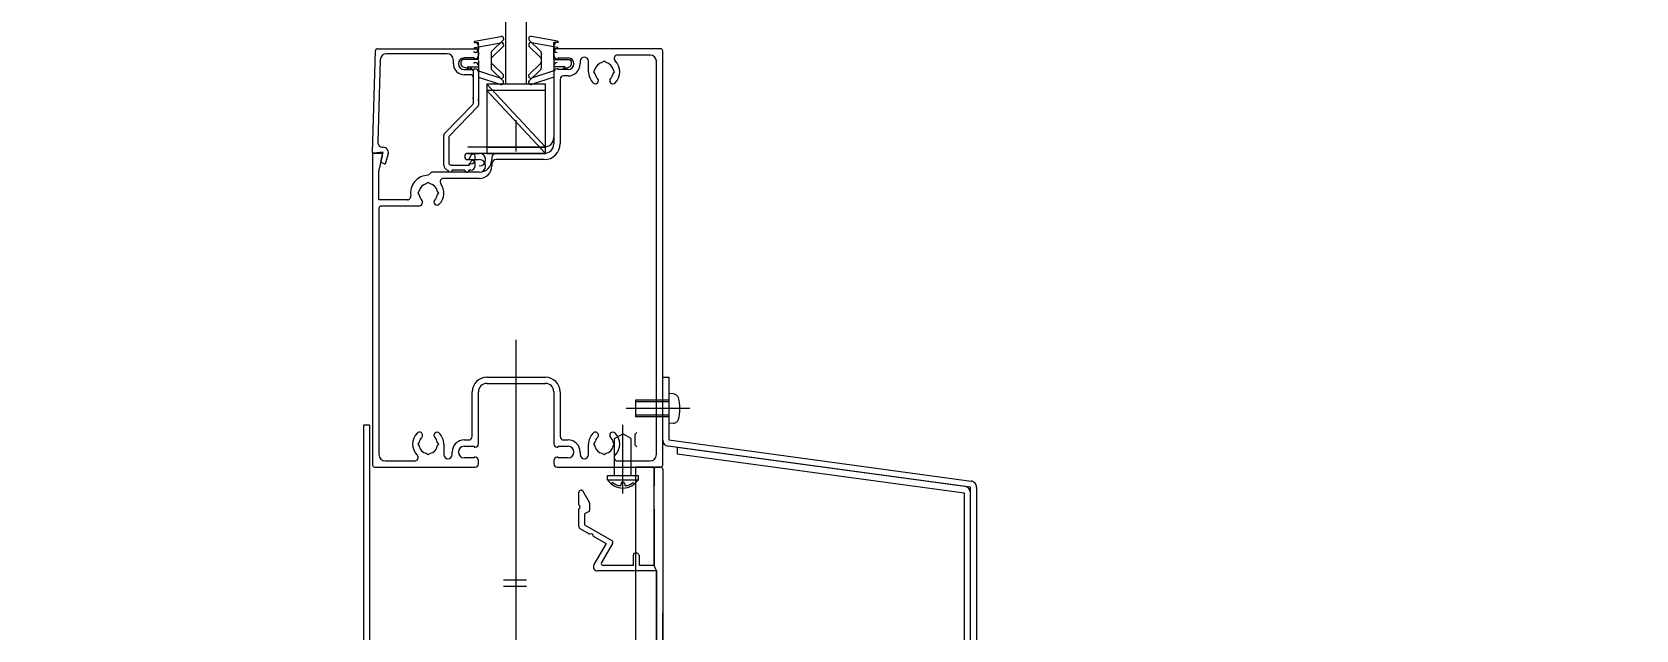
# Model space of a CAD drawing. Header units: millimetres. Extents: x -13466 to 37833, y -11727 to 34084.
# Drawn here: x 17035.3 to 17418.4, y 11020.4 to 11163.3 of the extents above; entities that cross this region are included whole.
import ezdxf

# ---------------------------------------------------------------- set-up
doc = ezdxf.new("R2010")
doc.units = ezdxf.units.MM
doc.header["$LTSCALE"] = 30
doc.header["$PDSIZE"] = 300
doc.linetypes.add('SXF_一点短鎖線', pattern=[9.25, 6, -1.5, 0.25, -1.5])
for name, color, linetype, lineweight in [('D-BMK', 2, 'SXF_一点短鎖線', 13), ('D-STR-DIM', 7, 'Continuous', 13), ('D-STR-STR1', 2, 'Continuous', 13)]:
    doc.layers.add(name, color=color, linetype=linetype, lineweight=lineweight)
doc.styles.add('MS ゴシック', font='MS Gothic.ttf')
doc.dimstyles.new('DIM-30-F', dxfattribs={"dimscale": 30, "dimtxt": 3.5, "dimasz": 2.5, "dimexe": 0, "dimexo": 2, "dimgap": 0.8, "dimtad": 1, "dimdec": 0, "dimzin": 0, "dimdsep": 46, "dimtxsty": 'MS ゴシック', "dimblk": 'OPEN', "dimcen": 0.1, "dimaunit": 1, "dimadec": 4, "dimazin": 0, "dimtfac": 1, "dimtdec": 0, "dimtmove": 2, "dimatfit": 3, "dimldrblk": 'OPEN', "dimfxl": 1, "dimtolj": 1, "dimtzin": 0, "dimlwd": -1, "dimlwe": -1, "dimarcsym": 2})

# ---------------------------------------------------------------- blocks, each defined once
blk = doc.blocks.new('_Open')
at = {"color": 0, "linetype": 'ByBlock', "lineweight": -2}
for p, q in [((-1, 0.1667), (0, 0)), ((-1, -0.1667), (0, 0)), ((0, 0), (-1, 0))]:
    blk.add_line(p, q, dxfattribs=at)
blk = doc.blocks.new('*D20')
at = {"layer": 'D-STR-DIM', "color": 0, "transparency": 16777216}
for p, q in [((8743.3, 12827.45), (8769.9, 12881.24)), ((8837.13, 12848), (9599.08, 12471.25)), ((9692.9, 12491.8), (9666.31, 12438.01))]:
    blk.add_line(p, q, dxfattribs=at)
at = {"layer": 'Defpoints', "color": 0, "transparency": 16777216}
for p in [(8769.9, 12881.24), (9666.31, 12438.01), (9666.31, 12438.01)]:
    blk.add_point(p, dxfattribs=at)
at = {"layer": 'D-STR-DIM', "color": 0, "transparency": 16777216, "xscale": 75, "yscale": 75, "zscale": 75}
for p, rotation in [((8769.9, 12881.24), 153.6900675261025), ((9666.31, 12438.01), 333.6900675261025)]:
    blk.add_blockref('_Open', p, dxfattribs=dict(at, rotation=rotation))
at = {"layer": 'D-STR-DIM', "color": 0, "transparency": 16777216, "insert": (9252.01, 12728.2), "char_height": 105, "width": 46998.7126, "attachment_point": 5, "rotation": 333.6901, "style": 'MS ゴシック'}
blk.add_mtext('\\A1;R1000', dxfattribs=at)
blk = doc.blocks.new('*D36')
at = {"layer": 'D-STR-DIM', "color": 0, "transparency": 16777216}
for p, q in [((17517.8, 5420.06), (17308.97, 5420.06)), ((17308.97, 4995.06), (17308.97, 5345.06)), ((17552.8, 4920.06), (17308.97, 4920.06))]:
    blk.add_line(p, q, dxfattribs=at)
at = {"layer": 'Defpoints', "color": 0, "transparency": 16777216}
for p in [(17308.97, 5420.06), (17577.8, 5420.06), (17612.8, 4920.06)]:
    blk.add_point(p, dxfattribs=at)
at = {"layer": 'D-STR-DIM', "color": 0, "transparency": 16777216, "xscale": 75, "yscale": 75, "zscale": 75}
for p, rotation in [((17308.97, 5420.06), 90), ((17308.97, 4920.06), 270)]:
    blk.add_blockref('_Open', p, dxfattribs=dict(at, rotation=rotation))
at = {"layer": 'D-STR-DIM', "color": 0, "transparency": 16777216, "insert": (17232.47, 5170.06), "char_height": 105, "width": 18546.0308, "attachment_point": 5, "rotation": 90, "style": 'MS ゴシック'}
blk.add_mtext('\\A1;50', dxfattribs=at)

msp = doc.modelspace()

# ---------------------------------------------------------------- linework, layer by layer
at = {"layer": 'D-BMK', "linetype": 'SXF_一点短鎖線', "lineweight": 9}
msp.add_line((17150.939, 8967.227), (17150.939, 15218.012), dxfattribs=at)
at = {"layer": 'D-STR-STR1', "linetype": 'Continuous', "lineweight": 9}
for p, q in [((17148.432, 12199.306), (17148.432, 11150.806)), ((17153.432, 11150.806), (17153.432, 12199.306)), ((17140.942, 11160.917), (17140.942, 11160.806)), ((17140.942, 11160.806), (17141.942, 11160.806)), ((17141.103, 11159.613), (17147.289, 11160.752)), ((17141.106, 11161.113), (17147.292, 11162.252)), ((17141.942, 11158.256), (17141.942, 11160.806)), ((17147.942, 11161.456), (17145.096, 11158.727)), ((17147.939, 11160.275), (17147.939, 11159.956)), ((17147.942, 11161.775), (17147.942, 11161.456)), ((17153.939, 11160.275), (17153.939, 11159.956)), ((17153.942, 11161.775), (17153.942, 11161.456)), ((17153.942, 11161.456), (17156.788, 11158.727)), ((17160.776, 11159.613), (17154.589, 11160.752)), ((17160.778, 11161.113), (17154.592, 11162.252)), ((17160.942, 11160.806), (17159.942, 11160.806)), ((17159.942, 11158.256), (17159.942, 11160.806)), ((17160.942, 11160.917), (17160.942, 11160.806)), ((17116.639, 11134.512), (17117.326, 11158.82)), ((17117.825, 11159.306), (17141.139, 11159.306)), ((17118.465, 11156.649), (17117.91, 11137.005)), ((17134.439, 11158.106), (17119.964, 11158.106)), ((17135.939, 11155.706), (17135.939, 11156.606)), ((17141.939, 11156.756), (17138.14, 11156.756)), ((17140.939, 11157.106), (17138.539, 11157.106)), ((17140.939, 11159.417), (17140.939, 11159.306)), ((17140.939, 11159.306), (17141.939, 11159.306)), ((17140.939, 11156.906), (17140.939, 11157.106)), ((17141.139, 11156.906), (17140.939, 11156.906)), ((17140.942, 11158.406), (17140.942, 11158.606)), ((17141.142, 11158.406), (17140.942, 11158.406)), ((17141.939, 11156.756), (17141.939, 11159.306)), ((17141.939, 11158.506), (17141.939, 11157.706)), ((17141.942, 11160.006), (17141.942, 11159.206)), ((17141.942, 11156.492), (17141.942, 11154.011)), ((17144.939, 11156.866), (17144.939, 11154.647)), ((17144.942, 11158.366), (17144.942, 11156.147)), ((17147.939, 11159.956), (17145.093, 11157.227)), ((17153.939, 11159.956), (17156.785, 11157.227)), ((17156.939, 11156.866), (17156.939, 11154.647)), ((17156.942, 11158.366), (17156.942, 11156.147)), ((17160.939, 11159.306), (17159.939, 11159.306)), ((17159.939, 11156.756), (17159.939, 11159.306)), ((17159.939, 11158.506), (17159.939, 11157.706)), ((17159.939, 11156.756), (17163.739, 11156.756)), ((17159.942, 11160.006), (17159.942, 11159.206)), ((17159.942, 11156.492), (17159.942, 11154.011)), ((17185.439, 11159.306), (17160.739, 11159.306)), ((17160.739, 11156.906), (17160.939, 11156.906)), ((17160.939, 11159.417), (17160.939, 11159.306)), ((17160.939, 11156.906), (17160.939, 11157.106)), ((17160.939, 11157.106), (17163.339, 11157.106)), ((17182.939, 11157.806), (17175.15, 11157.806)), ((17185.939, 11109.306), (17185.939, 11158.806)), ((17139.761, 11154.451), (17138.14, 11154.992)), ((17138.539, 11154.306), (17140.939, 11154.306)), ((17139.939, 11153.106), (17138.539, 11153.106)), ((17139.256, 11154.992), (17139.761, 11154.451)), ((17139.256, 11154.992), (17141.939, 11154.992)), ((17140.742, 11147.797), (17140.742, 11153.806)), ((17140.939, 11154.506), (17141.139, 11154.506)), ((17140.939, 11154.306), (17140.939, 11154.506)), ((17140.942, 11156.006), (17141.142, 11156.006)), ((17140.942, 11155.806), (17140.942, 11156.006)), ((17141.939, 11154.992), (17141.939, 11152.511)), ((17141.939, 11153.706), (17141.939, 11145.809)), ((17141.942, 11155.206), (17141.942, 11147.309)), ((17141.942, 11154.011), (17147.287, 11152.27)), ((17147.939, 11151.556), (17145.093, 11154.286)), ((17147.942, 11153.056), (17145.096, 11155.786)), ((17147.942, 11152.745), (17147.942, 11153.056)), ((17153.939, 11151.556), (17156.785, 11154.286)), ((17153.942, 11153.056), (17156.788, 11155.786)), ((17153.942, 11152.745), (17153.942, 11153.056)), ((17159.942, 11154.011), (17154.597, 11152.27)), ((17162.623, 11154.992), (17159.939, 11154.992)), ((17159.939, 11154.992), (17159.939, 11152.511)), ((17159.939, 11153.706), (17159.939, 11136.606)), ((17159.942, 11155.206), (17159.942, 11138.106)), ((17160.939, 11154.506), (17160.739, 11154.506)), ((17160.939, 11154.306), (17160.939, 11154.506)), ((17163.339, 11154.306), (17160.939, 11154.306)), ((17162.118, 11154.451), (17163.739, 11154.992)), ((17162.623, 11154.992), (17162.118, 11154.451)), ((17163.339, 11152.806), (17162.239, 11152.806)), ((17166.239, 11156.319), (17166.239, 11155.706)), ((17168.214, 11153.806), (17168.214, 11156.319)), ((17169.77, 11154.306), (17169.439, 11153.806)), ((17169.439, 11153.806), (17169.77, 11153.306)), ((17171.939, 11156.306), (17171.439, 11155.994)), ((17172.439, 11155.994), (17171.939, 11156.306)), ((17174.439, 11153.806), (17174.109, 11154.306)), ((17174.109, 11153.306), (17174.439, 11153.806)), ((17184.439, 11109.306), (17184.439, 11156.306)), ((17140.739, 11146.297), (17140.739, 11152.306)), ((17141.939, 11152.511), (17147.285, 11150.77)), ((17157.939, 11134.306), (17143.939, 11149.306)), ((17157.939, 11149.306), (17143.939, 11149.306)), ((17143.939, 11149.306), (17143.939, 11134.306)), ((17157.942, 11135.806), (17143.942, 11150.806)), ((17157.942, 11150.806), (17143.942, 11150.806)), ((17143.942, 11150.806), (17143.942, 11135.806)), ((17147.939, 11151.245), (17147.939, 11151.556)), ((17153.939, 11149.306), (17147.939, 11149.306)), ((17153.942, 11150.806), (17147.942, 11150.806)), ((17153.432, 11150.806), (17148.432, 11150.806)), ((17153.939, 11151.245), (17153.939, 11151.556)), ((17159.939, 11152.511), (17154.594, 11150.77)), ((17157.939, 11134.306), (17157.939, 11149.306)), ((17157.942, 11135.806), (17157.942, 11150.806)), ((17161.439, 11152.006), (17161.439, 11136.606)), ((17133.781, 11138.939), (17140.598, 11145.948)), ((17141.798, 11145.461), (17134.981, 11138.452)), ((17133.639, 11131.506), (17133.639, 11138.591)), ((17134.839, 11138.103), (17134.839, 11132.006)), ((17118.51, 11134.306), (17116.639, 11134.306)), ((17116.639, 11134.306), (17116.639, 11059.806)), ((17119.21, 11134.571), (17116.883, 11134.311)), ((17118.139, 11130.006), (17118.997, 11133.693)), ((17118.634, 11132.421), (17119.21, 11134.571)), ((17119.11, 11135.771), (17119.21, 11135.771)), ((17120.369, 11134.26), (17119.752, 11131.955)), ((17157.639, 11134.306), (17139.389, 11134.306)), ((17157.642, 11135.806), (17139.392, 11135.806)), ((17139.392, 11134.306), (17142.142, 11134.306)), ((17139.742, 11133.006), (17140.202, 11133.857)), ((17141.142, 11132.806), (17141.142, 11133.619)), ((17143.939, 11134.306), (17157.939, 11134.306)), ((17143.942, 11135.806), (17157.942, 11135.806)), ((17157.642, 11134.306), (17146.142, 11134.306)), ((17118.139, 11123.206), (17118.139, 11130.006)), ((17119.49, 11131.818), (17118.821, 11132.062)), ((17130.689, 11129.806), (17129.939, 11129.056)), ((17142.139, 11129.806), (17130.689, 11129.806)), ((17135.339, 11131.506), (17139.739, 11131.506)), ((17138.645, 11130.306), (17135.639, 11130.306)), ((17139.389, 11132.806), (17142.139, 11132.806)), ((17140.139, 11130.306), (17139.645, 11130.306)), ((17140.142, 11131.806), (17139.647, 11131.806)), ((17139.739, 11131.506), (17140.2, 11132.357)), ((17141.139, 11131.306), (17141.139, 11132.119)), ((17145.139, 11131.806), (17145.139, 11131.306)), ((17145.142, 11133.306), (17145.142, 11132.806)), ((17157.639, 11132.806), (17146.139, 11132.806)), ((17129.939, 11127.306), (17129.439, 11126.994)), ((17130.439, 11126.994), (17129.939, 11127.306)), ((17142.139, 11128.306), (17133.578, 11128.306)), ((17124.953, 11123.206), (17118.139, 11123.206)), ((17127.77, 11125.306), (17127.439, 11124.806)), ((17127.439, 11124.806), (17127.77, 11124.306)), ((17132.439, 11124.806), (17132.109, 11125.306)), ((17132.109, 11124.306), (17132.439, 11124.806)), ((17118.139, 11121.206), (17118.139, 11062.306)), ((17127.604, 11121.706), (17118.639, 11121.706)), ((17184.439, 11062.306), (17184.439, 11109.306)), ((17185.939, 11059.806), (17185.939, 11109.306)), ((17143.939, 11080.806), (17150.939, 11080.806)), ((17150.939, 11080.806), (17157.939, 11080.806)), ((17140.439, 11066.606), (17140.439, 11077.306)), ((17141.939, 11064.906), (17141.939, 11077.306)), ((17143.939, 11079.306), (17150.939, 11079.306)), ((17150.939, 11079.306), (17157.939, 11079.306)), ((17159.939, 11077.306), (17159.939, 11064.906)), ((17161.439, 11077.306), (17161.439, 11066.606)), ((17187.439, 11076.906), (17187.439, 11069.706)), ((17188.539, 11076.806), (17187.439, 11076.906)), ((17192.439, 11073.306), (17177.239, 11073.306)), ((17179.439, 11075.306), (17179.439, 11071.306)), ((17187.439, 11075.306), (17179.439, 11075.306)), ((17187.439, 11074.906), (17179.439, 11074.906)), ((17115.939, 11069.306), (17114.439, 11069.306)), ((17114.439, 11069.306), (17114.439, 10930.806)), ((17115.939, 11069.306), (17115.939, 10930.806)), ((17176.439, 11053.009), (17176.439, 11069.39)), ((17187.439, 11071.706), (17179.439, 11071.706)), ((17187.439, 11071.306), (17179.439, 11071.306)), ((17188.539, 11069.806), (17187.439, 11069.706)), ((17127.77, 11065.306), (17127.439, 11064.806)), ((17127.439, 11064.806), (17127.77, 11064.306)), ((17132.439, 11064.806), (17132.109, 11065.306)), ((17132.109, 11064.306), (17132.439, 11064.806)), ((17133.665, 11064.806), (17133.665, 11062.293)), ((17138.539, 11065.806), (17139.639, 11065.806)), ((17162.239, 11065.806), (17163.339, 11065.806)), ((17168.214, 11062.293), (17168.214, 11064.806)), ((17169.77, 11065.306), (17169.439, 11064.806)), ((17169.439, 11064.806), (17169.77, 11064.306)), ((17174.439, 11064.806), (17174.109, 11065.306)), ((17174.109, 11064.306), (17174.439, 11064.806)), ((17174.439, 11066.152), (17176.439, 11067.306)), ((17174.439, 11057.306), (17174.439, 11066.152)), ((17178.439, 11066.152), (17176.439, 11067.306)), ((17178.439, 11057.306), (17178.439, 11066.152)), ((17179.802, 11067.605), (17179.307, 11067.11)), ((17179.307, 11067.11), (17179.307, 11064.636)), ((17179.307, 11064.636), (17179.802, 11064.141)), ((17119.639, 11060.806), (17126.729, 11060.806)), ((17129.439, 11062.618), (17129.939, 11062.306)), ((17129.939, 11062.306), (17130.439, 11062.618)), ((17135.639, 11062.293), (17135.639, 11062.906)), ((17138.539, 11064.306), (17140.939, 11064.306)), ((17140.939, 11061.506), (17138.539, 11061.506)), ((17140.939, 11064.306), (17140.939, 11064.106)), ((17140.939, 11064.106), (17141.139, 11064.106)), ((17141.139, 11061.706), (17140.939, 11061.706)), ((17140.939, 11061.706), (17140.939, 11061.506)), ((17141.939, 11060.106), (17141.939, 11060.906)), ((17159.939, 11060.906), (17159.939, 11060.106)), ((17160.739, 11064.106), (17160.939, 11064.106)), ((17160.939, 11061.706), (17160.739, 11061.706)), ((17160.939, 11064.106), (17160.939, 11064.306)), ((17160.939, 11064.306), (17163.339, 11064.306)), ((17160.939, 11061.506), (17160.939, 11061.706)), ((17163.339, 11061.506), (17160.939, 11061.506)), ((17166.239, 11062.906), (17166.239, 11062.293)), ((17171.439, 11062.618), (17171.939, 11062.306)), ((17171.939, 11062.306), (17172.439, 11062.618)), ((17175.15, 11060.806), (17182.939, 11060.806)), ((17115.939, 11059.306), (17115.939, 10939.306)), ((17117.139, 11059.306), (17141.139, 11059.306)), ((17160.739, 11059.306), (17185.439, 11059.306)), ((17172.751, 11057.306), (17180.128, 11057.306)), ((17172.751, 11056.306), (17172.751, 11057.306)), ((17183.939, 11059.306), (17179.439, 11059.306)), ((17179.439, 11059.306), (17179.439, 11002.429)), ((17180.128, 11056.306), (17180.128, 11057.306)), ((17183.939, 11035.806), (17183.939, 11059.306)), ((17183.939, 11058.806), (17183.939, 11054.806)), ((17185.439, 11059.306), (17184.439, 11059.306)), ((17185.939, 11058.806), (17185.939, 10939.806)), ((17165.939, 11050.265), (17165.939, 11053.306)), ((17166.439, 11053.806), (17166.592, 11053.806)), ((17166.765, 11053.706), (17168.372, 11050.922)), ((17172.751, 11056.306), (17180.128, 11056.306)), ((17174.009, 11055.655), (17173.654, 11055.3)), ((17176.125, 11055.676), (17175.902, 11054.843)), ((17176.753, 11055.676), (17176.125, 11055.676)), ((17176.753, 11055.676), (17176.976, 11054.843)), ((17178.869, 11055.655), (17179.225, 11055.3)), ((17259.439, 10935.306), (17259.439, 11053.187)), ((17260.939, 11054.497), (17260.939, 10932.306)), ((17165.939, 11045.095), (17165.939, 11049.349)), ((17168.439, 11050.672), (17168.439, 11048.922)), ((17183.939, 11049.306), (17183.939, 11035.806)), ((17168.339, 11048.749), (17167.239, 11048.114)), ((17167.239, 11048.114), (17167.239, 11045.557)), ((17167.239, 11045.557), (17173.777, 11041.782)), ((17166.189, 11044.662), (17168.574, 11043.285)), ((17169.367, 11042.827), (17172.435, 11041.056)), ((17172.435, 11041.056), (17169.519, 11036.006)), ((17173.96, 11041.099), (17171.338, 11036.556)), ((17178.939, 11035.806), (17178.939, 11038.306)), ((17180.439, 11035.806), (17180.439, 11037.806)), ((17185.939, 11039.306), (17185.939, 10939.306)), ((17184.439, 11034.506), (17170.385, 11034.506)), ((17178.939, 11035.806), (17171.771, 11035.806)), ((17183.939, 11035.806), (17180.439, 11035.806)), ((17184.439, 11034.506), (17183.939, 11035.806)), ((17184.439, 11034.506), (17184.439, 11002.429)), ((17184.439, 11002.429), (17184.439, 11034.506)), ((17153.439, 11030.806), (17147.939, 11030.806)), ((17153.442, 11032.306), (17147.942, 11032.306)), ((17185.939, 11009.673), (17185.939, 11024.505))]:
    msp.add_line(p, q, dxfattribs=at)
for points in [[(17185.939, 11065.806), (17185.939, 11080.806), (17187.439, 11080.806), (17187.439, 11065.806), (17259.642, 11055.983)], [(17250.939, 10930.806), (17250.939, 10932.306), (17259.439, 10932.306), (17259.439, 11054.497), (17187.237, 11064.32)], [(17258.142, 11054.673), (17189.439, 11064.02), (17189.439, 11062.507), (17257.939, 11053.187), (17257.939, 10935.306), (17259.439, 10935.306)]]:
    msp.add_lwpolyline(points, dxfattribs=at)
for centre, radius, start, end in [((17141.142, 11160.917), 0.2, 100.42854, 180), ((17141.142, 11160.006), 0.8, 0, 90), ((17147.439, 11160.275), 0.5, 0, 107.45477), ((17147.442, 11161.775), 0.5, 0, 107.45477), ((17154.439, 11160.275), 0.5, 72.54523, 180), ((17154.442, 11161.775), 0.5, 72.54523, 180), ((17160.742, 11160.006), 0.8, 90, 180), ((17160.742, 11160.917), 0.2, 0, 79.57146), ((17117.825, 11158.806), 0.5, 90, 178.38303), ((17119.964, 11156.606), 1.5, 90, 178.38303), ((17134.439, 11156.606), 1.5, 0, 90), ((17138.539, 11155.706), 1.4, 90, 270), ((17138.819, 11155.874), 1.114, 127.58512, 232.41488), ((17141.139, 11159.417), 0.2, 100.42854, 180), ((17141.139, 11158.506), 0.8, 0, 90), ((17141.139, 11157.706), 0.8, 270, 0), ((17141.142, 11159.206), 0.8, 270, 0), ((17145.439, 11156.866), 0.5, 133.80285, 180), ((17145.442, 11158.366), 0.5, 133.80285, 180), ((17156.439, 11156.866), 0.5, 0, 46.19715), ((17156.442, 11158.366), 0.5, 0, 46.19715), ((17160.739, 11158.506), 0.8, 90, 180), ((17160.739, 11157.706), 0.8, 180, 270), ((17160.742, 11159.206), 0.8, 180, 270), ((17160.739, 11159.417), 0.2, 0, 79.57146), ((17163.339, 11155.706), 1.4, 270, 90), ((17163.06, 11155.874), 1.114, 307.58512, 52.41488), ((17167.226, 11156.319), 0.987, 360, 180), ((17175.15, 11157.006), 0.8, 90, 224.6921), ((17171.915, 11153.806), 3.75, 314.89067, 44.6921), ((17182.939, 11156.306), 1.5, 0, 90), ((17185.439, 11158.806), 0.5, 0, 90), ((17138.539, 11155.706), 2.6, 180, 270), ((17139.939, 11152.306), 0.8, 0, 90), ((17139.942, 11153.806), 0.8, 0, 90), ((17141.139, 11153.706), 0.8, 0, 90), ((17141.142, 11155.206), 0.8, 0, 90), ((17145.439, 11154.647), 0.5, 180, 226.19715), ((17145.442, 11156.147), 0.5, 180, 226.19715), ((17147.442, 11152.745), 0.5, 251.95969, 0), ((17154.442, 11152.745), 0.5, 180, 288.04031), ((17156.439, 11154.647), 0.5, 313.80285, 0), ((17156.442, 11156.147), 0.5, 313.80285, 0), ((17160.739, 11153.706), 0.8, 90, 180), ((17160.742, 11155.206), 0.8, 90, 180), ((17162.239, 11152.006), 0.8, 90, 180), ((17163.339, 11155.706), 2.9, 270, 0), ((17171.964, 11153.806), 3.75, 180, 225.10933), ((17171.964, 11153.806), 2.25, 103.47149, 167.16041), ((17171.964, 11153.806), 2.25, 192.83959, 225.10933), ((17171.915, 11153.806), 2.25, 12.83959, 76.52851), ((17171.915, 11153.806), 2.25, 314.89067, 347.16041), ((17147.439, 11151.245), 0.5, 251.95969, 0), ((17154.439, 11151.245), 0.5, 180, 288.04031), ((17169.846, 11151.681), 0.75, 225.10933, 45.10933), ((17174.033, 11151.681), 0.75, 134.89067, 314.89067), ((17140.239, 11146.297), 0.5, 315.79572, 0), ((17140.242, 11147.797), 0.5, 315.79572, 0), ((17141.439, 11145.809), 0.5, 315.79572, 0), ((17141.442, 11147.309), 0.5, 315.79572, 0), ((17134.139, 11138.591), 0.5, 135.79572, 180), ((17135.339, 11138.103), 0.5, 135.79572, 180), ((17157.642, 11138.106), 2.3, 270, 360), ((17116.839, 11134.506), 0.2, 178.38303, 282.73462), ((17119.11, 11136.971), 1.2, 178.38303, 270), ((17118.51, 11133.806), 0.5, 346.90811, 90), ((17119.21, 11134.571), 1.2, 345, 90), ((17139.389, 11133.556), 0.75, 90, 270), ((17140.642, 11133.619), 0.5, 0, 151.57849), ((17142.142, 11132.806), 1.5, 270, 90), ((17146.142, 11133.306), 1, 90, 180), ((17157.639, 11136.606), 3.8, 270, 0), ((17157.639, 11136.606), 2.3, 270, 360), ((17118.924, 11132.344), 0.3, 165, 250), ((17119.558, 11132.006), 0.2, 250, 345), ((17134.839, 11131.506), 1.2, 180, 260.4195), ((17135.139, 11130.306), 0.5, 178.08176, 0), ((17135.339, 11132.006), 0.5, 180, 270), ((17139.145, 11130.306), 0.5, 180, 0), ((17140.139, 11131.306), 1, 270, 0), ((17140.142, 11132.806), 1, 270, 0), ((17140.639, 11132.119), 0.5, 0, 151.57849), ((17142.139, 11131.306), 1.5, 270, 90), ((17142.139, 11131.306), 3, 270, 0), ((17142.142, 11132.806), 3, 270, 0), ((17146.139, 11131.806), 1, 90, 180), ((17129.939, 11124.806), 4.25, 90, 189.11496), ((17129.964, 11124.806), 2.25, 103.47149, 167.16041), ((17129.915, 11124.806), 2.25, 12.83959, 76.52851), ((17129.915, 11124.806), 3.75, 314.89067, 36.39912), ((17133.578, 11127.506), 0.8, 90, 216.39912), ((17124.953, 11124.006), 0.8, 270, 9.11496), ((17127.604, 11122.652), 0.945, 270, 42.39706), ((17129.964, 11124.806), 2.25, 192.83959, 222.39706), ((17132.033, 11122.681), 0.75, 134.89067, 314.89067), ((17129.915, 11124.806), 2.25, 314.89067, 347.16041), ((17118.639, 11121.206), 0.5, 90, 180), ((17143.939, 11077.306), 3.5, 90, 180), ((17157.939, 11077.306), 3.5, 0, 90), ((17143.939, 11077.306), 2, 90, 180), ((17157.939, 11077.306), 2, 0, 90), ((17188.439, 11075.506), 1.3, 50.24499, 85.00001), ((17188.439, 11075.506), 1.3, 15.48999, 50.245), ((17180.439, 11073.306), 9.6, 344.5, 359.995), ((17180.439, 11073.306), 9.6, 359.995, 15.49), ((17188.439, 11071.106), 1.3, 275.00001, 309.74999), ((17188.439, 11071.106), 1.3, 309.75, 344.5), ((17129.964, 11064.806), 3.75, 134.89067, 224.6921), ((17127.846, 11066.932), 0.75, 314.89067, 134.89067), ((17129.964, 11064.806), 2.25, 134.89067, 167.16041), ((17132.033, 11066.932), 0.75, 45.10933, 225.10933), ((17129.915, 11064.806), 2.25, 12.83959, 45.10933), ((17129.915, 11064.806), 3.75, 360, 45.10933), ((17138.539, 11062.906), 2.9, 90, 180), ((17139.639, 11066.606), 0.8, 270, 0), ((17141.139, 11064.906), 0.8, 270, 0), ((17160.739, 11064.906), 0.8, 180, 270), ((17162.239, 11066.606), 0.8, 180, 270), ((17163.339, 11062.906), 2.9, 360, 90), ((17171.964, 11064.806), 3.75, 134.89067, 180), ((17169.846, 11066.932), 0.75, 314.89067, 134.89067), ((17171.964, 11064.806), 2.25, 134.89067, 167.16041), ((17174.033, 11066.932), 0.75, 45.10933, 225.10933), ((17171.915, 11064.806), 2.25, 12.83959, 45.10933), ((17171.915, 11064.806), 3.75, 315.3079, 45.10933), ((17187.439, 11065.806), 1.5, 180, 221.12611), ((17187.439, 11065.806), 1.5, 221.12611, 262.25223), ((17119.639, 11062.306), 1.5, 180, 270), ((17126.729, 11061.606), 0.8, 270, 44.6921), ((17129.964, 11064.806), 2.25, 192.83959, 256.52851), ((17129.915, 11064.806), 2.25, 283.47149, 347.16041), ((17134.652, 11062.293), 0.987, 180, 0), ((17138.539, 11062.906), 1.4, 90, 270), ((17141.139, 11060.906), 0.8, 360, 90), ((17160.739, 11060.906), 0.8, 90, 180), ((17163.339, 11062.906), 1.4, 270, 90), ((17167.226, 11062.293), 0.987, 180, 0), ((17171.964, 11064.806), 2.25, 192.83959, 256.52851), ((17171.915, 11064.806), 2.25, 283.47149, 347.16041), ((17175.15, 11061.606), 0.8, 135.3079, 270), ((17182.939, 11062.306), 1.5, 270, 0), ((17117.139, 11059.806), 0.5, 180, 270), ((17141.139, 11060.106), 0.8, 270, 0), ((17160.739, 11060.106), 0.8, 180, 270), ((17184.439, 11058.806), 0.5, 135.00001, 179.99996), ((17184.439, 11058.806), 0.5, 89.99999, 135.00003), ((17185.439, 11059.806), 0.5, 270, 360), ((17185.439, 11058.806), 0.5, 44.99999, 89.99999), ((17185.439, 11058.806), 0.5, 0.00004, 44.99997), ((17166.439, 11053.306), 0.5, 135, 180), ((17166.439, 11053.306), 0.5, 89.99991, 135.00008), ((17166.592, 11053.606), 0.2, 59.99982, 90.00031), ((17166.592, 11053.606), 0.2, 29.99994, 60.00003), ((17176.439, 11058.707), 4.401, 213.06287, 270), ((17176.439, 11058.707), 3.901, 231.47733, 246.78154), ((17176.439, 11058.707), 3.901, 246.78154, 262.08576), ((17176.439, 11058.707), 4.401, 270, 326.93713), ((17176.439, 11058.707), 3.901, 277.91406, 293.21829), ((17176.439, 11058.707), 3.901, 293.21829, 308.52252), ((17257.939, 11053.187), 1.5, 41.12611, 82.25223), ((17257.939, 11053.187), 1.5, 0, 41.12611), ((17259.439, 11054.497), 1.5, 41.12611, 82.25223), ((17259.439, 11054.497), 1.5, 0.00001, 41.12611), ((17165.739, 11049.807), 0.5, 359.99999, 66.42181), ((17165.739, 11049.807), 0.5, 293.57816, 0.00002), ((17167.939, 11050.672), 0.5, 15.00017, 29.99992), ((17167.939, 11050.672), 0.5, 0.00002, 14.99992), ((17168.239, 11048.922), 0.2, 300.00001, 329.99985), ((17168.239, 11048.922), 0.2, 329.99995, 359.99999), ((17166.439, 11045.095), 0.5, 180.00004, 209.99992), ((17166.439, 11045.095), 0.5, 209.99998, 240.00001), ((17168.87, 11042.883), 0.5, 59.99998, 126.42183), ((17168.87, 11042.883), 0.5, 353.57815, 60.00004), ((17173.527, 11041.349), 0.5, 15.00003, 60), ((17173.527, 11041.349), 0.5, 330.00003, 14.99998), ((17179.439, 11038.306), 0.5, 135, 180.00003), ((17179.439, 11038.306), 0.5, 89.99996, 135), ((17179.439, 11037.806), 1, 45, 90.00001), ((17179.439, 11037.806), 1, 359.99999, 45.00001), ((17170.385, 11035.506), 1, 150, 210), ((17170.385, 11035.506), 1, 210, 269.99999), ((17171.771, 11036.306), 0.5, 150, 209.99999), ((17171.771, 11036.306), 0.5, 209.99996, 270.00005)]:
    msp.add_arc(centre, radius, start, end, dxfattribs=at)

# ---------------------------------------------------------------- dimensions: what is measured, and where the dimension line sits
at = {"layer": 'D-STR-DIM'}
for base, p1, p2, angle, text, picture, middle in [((9666.306, 12438.012), (8769.897, 12881.239), (9666.306, 12438.012), 333.69007, 'R<>', '*D20', (9252.008, 12728.201)), ((17308.966, 5420.064), (17612.803, 4920.064), (17577.803, 5420.064), 90, '50', '*D36', (17232.466, 5170.064))]:
    dim = msp.add_linear_dim(base=base, p1=p1, p2=p2, angle=angle, text=text, dimstyle='DIM-30-F', dxfattribs=at)
    dim.commit()
    dim.dimension.update_dxf_attribs({"geometry": picture, "text_midpoint": middle})

doc.saveas('drawing.dxf')
